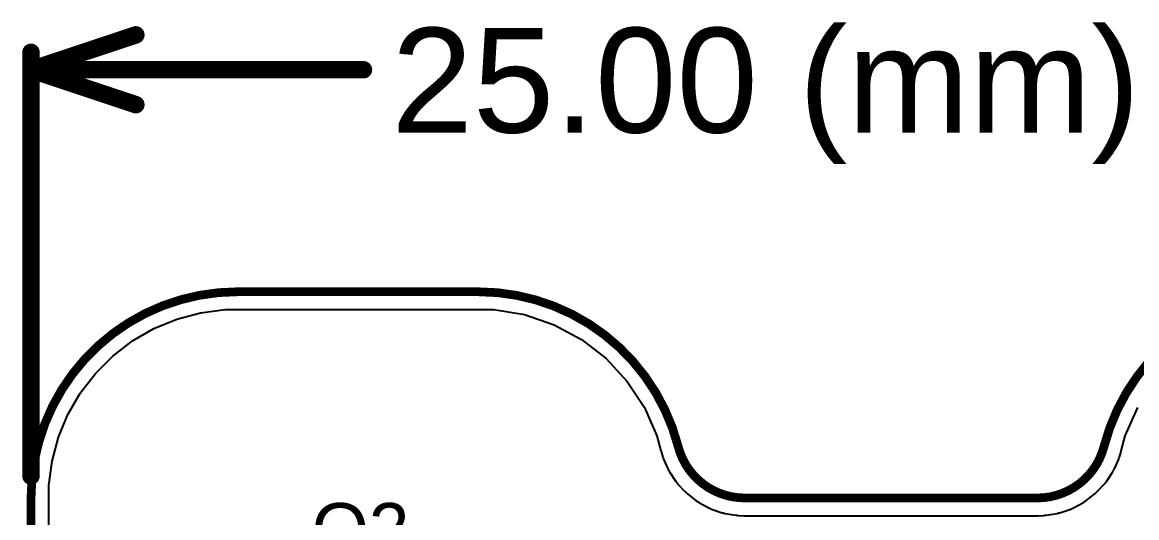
# Model space of a CAD drawing. Header units: inches. Extents: x -2.6 to 26.8, y -2.6 to 26.4.
# Drawn here: x -2.63 to 13.57, y 19.21 to 26.42 of the extents above; entities that cross this region are included whole.
import ezdxf

# ---------------------------------------------------------------- set-up
doc = ezdxf.new("R2010")
doc.units = ezdxf.units.IN
for name, color, linetype in [('Board Outline', 216, 'Continuous'), ('Bottom Layer', 5, 'Continuous'), ('Dimension', 6, 'Continuous'), ('Top Overlay', 2, 'Continuous')]:
    doc.layers.add(name, color=color, linetype=linetype)
doc.styles.add('Arial', font='', dxfattribs={"height": 0.2})
doc.styles.get('Arial').set_extended_font_data('Arial')

msp = doc.modelspace()

# ---------------------------------------------------------------- linework, layer by layer
at = {"layer": 'Board Outline'}
for points in [[(-2.5, 19.5, 0.127, 0.127, -0.414214), (0.5, 22.5, 0.127, 0.127, 0)], [(0.5, 22.5, 0.127, 0.127, 0), (4, 22.5, 0.127, 0.127, 0)], [(4, 22.5, 0.127, 0.127, -0.341999), (6.905, 20.25, 0.127, 0.127, 0)], [(13.095, 20.25, 0.127, 0.127, -0.341999), (16, 22.5, 0.127, 0.127, 0)], [(7.873, 19.5, 0.127, 0.127, -0.341999), (6.905, 20.25, 0.127, 0.127, 0)], [(13.095, 20.25, 0.127, 0.127, -0.341999), (12.127, 19.5, 0.127, 0.127, 0)], [(-2.5, 0.5, 0.127, 0.127, 0), (-2.5, 19.5, 0.127, 0.127, 0)], [(7.873, 19.5, 0.127, 0.127, 0), (12.127, 19.5, 0.127, 0.127, 0)]]:
    msp.add_lwpolyline(points, format="xyseb", dxfattribs=at)
for points in [[(0.468, 22.5, 0.0635, 0.0635, 1), (0.532, 22.5, 0.0635, 0.0635, 1)], [(0.468, 22.5, 0.0635, 0.0635, 1), (0.532, 22.5, 0.0635, 0.0635, 1)], [(3.968, 22.5, 0.0635, 0.0635, 1), (4.032, 22.5, 0.0635, 0.0635, 1)], [(3.968, 22.5, 0.0635, 0.0635, 1), (4.032, 22.5, 0.0635, 0.0635, 1)], [(6.873, 20.25, 0.0635, 0.0635, 1), (6.936, 20.25, 0.0635, 0.0635, 1)], [(6.873, 20.25, 0.0635, 0.0635, 1), (6.936, 20.25, 0.0635, 0.0635, 1)], [(13.064, 20.25, 0.0635, 0.0635, 1), (13.127, 20.25, 0.0635, 0.0635, 1)], [(13.064, 20.25, 0.0635, 0.0635, 1), (13.127, 20.25, 0.0635, 0.0635, 1)], [(-2.532, 19.5, 0.0635, 0.0635, 1), (-2.468, 19.5, 0.0635, 0.0635, 1)], [(-2.532, 19.5, 0.0635, 0.0635, 1), (-2.468, 19.5, 0.0635, 0.0635, 1)], [(7.841, 19.5, 0.0635, 0.0635, 1), (7.905, 19.5, 0.0635, 0.0635, 1)], [(7.841, 19.5, 0.0635, 0.0635, 1), (7.905, 19.5, 0.0635, 0.0635, 1)], [(12.095, 19.5, 0.0635, 0.0635, 1), (12.159, 19.5, 0.0635, 0.0635, 1)], [(12.095, 19.5, 0.0635, 0.0635, 1), (12.159, 19.5, 0.0635, 0.0635, 1)]]:
    msp.add_lwpolyline(points, format="xyseb", close=True, dxfattribs=at)
at = {"layer": 'Bottom Layer'}
for p, q in [((-0.383, 22.101), (-0.036, 22.194)), ((-0.036, 22.194), (0.32, 22.241)), ((0.32, 22.241), (0.5, 22.241)), ((0.5, 22.241), (4, 22.241)), ((4, 22.241), (4, 22.241)), ((4, 22.241), (4, 22.241)), ((4, 22.241), (4.226, 22.241)), ((4.226, 22.241), (4.673, 22.167)), ((-0.715, 21.964), (-0.383, 22.101)), ((4.673, 22.167), (5.101, 22.02)), ((-1.026, 21.784), (-0.715, 21.964)), ((5.101, 22.02), (5.5, 21.806)), ((-1.311, 21.565), (-1.026, 21.784)), ((5.5, 21.806), (5.857, 21.528)), ((-1.565, 21.311), (-1.311, 21.565)), ((5.857, 21.528), (6.165, 21.196)), ((-1.784, 21.026), (-1.565, 21.311)), ((6.165, 21.196), (6.414, 20.818)), ((-1.964, 20.715), (-1.784, 21.026)), ((6.414, 20.818), (6.597, 20.404)), ((13.403, 20.404), (13.586, 20.818)), ((-2.101, 20.383), (-1.964, 20.715)), ((-2.194, 20.036), (-2.101, 20.383)), ((6.597, 20.404), (6.654, 20.185)), ((13.346, 20.185), (13.403, 20.404)), ((6.654, 20.185), (6.656, 20.18)), ((6.656, 20.18), (6.657, 20.175)), ((6.657, 20.175), (6.681, 20.096)), ((6.681, 20.096), (6.688, 20.082)), ((13.312, 20.082), (13.319, 20.096)), ((13.319, 20.096), (13.343, 20.175)), ((13.343, 20.175), (13.344, 20.18)), ((13.344, 20.18), (13.346, 20.185)), ((-2.241, 19.68), (-2.194, 20.036)), ((6.688, 20.082), (6.692, 20.066)), ((6.692, 20.066), (6.759, 19.916)), ((13.241, 19.916), (13.308, 20.066)), ((13.308, 20.066), (13.312, 20.082)), ((6.759, 19.916), (6.771, 19.898)), ((6.771, 19.898), (6.779, 19.878)), ((6.779, 19.878), (6.87, 19.741)), ((13.13, 19.741), (13.221, 19.878)), ((13.221, 19.878), (13.229, 19.898)), ((13.229, 19.898), (13.241, 19.916)), ((-2.241, 19.5), (-2.241, 19.68)), ((6.87, 19.741), (6.885, 19.726)), ((6.885, 19.726), (6.896, 19.707)), ((6.896, 19.707), (7.008, 19.587)), ((12.992, 19.587), (13.104, 19.707)), ((13.104, 19.707), (13.115, 19.726)), ((13.115, 19.726), (13.13, 19.741)), ((-2.241, 8.163), (-2.241, 19.5)), ((7.008, 19.587), (7.025, 19.574)), ((7.025, 19.574), (7.039, 19.558)), ((7.039, 19.558), (7.169, 19.457)), ((7.169, 19.457), (7.188, 19.447)), ((7.188, 19.447), (7.205, 19.434)), ((12.795, 19.434), (12.812, 19.447)), ((12.812, 19.447), (12.831, 19.457)), ((12.831, 19.457), (12.961, 19.558)), ((12.961, 19.558), (12.975, 19.574)), ((12.975, 19.574), (12.992, 19.587)), ((7.205, 19.434), (7.35, 19.356)), ((7.35, 19.356), (7.37, 19.349)), ((7.37, 19.349), (7.389, 19.339)), ((7.389, 19.339), (7.545, 19.285)), ((7.545, 19.285), (7.566, 19.283)), ((7.566, 19.283), (7.586, 19.275)), ((7.586, 19.275), (7.748, 19.248)), ((12.252, 19.248), (12.414, 19.275)), ((12.414, 19.275), (12.434, 19.283)), ((12.434, 19.283), (12.455, 19.285)), ((12.455, 19.285), (12.611, 19.339)), ((12.611, 19.339), (12.63, 19.349)), ((12.63, 19.349), (12.65, 19.356)), ((12.65, 19.356), (12.795, 19.434)), ((7.748, 19.248), (7.764, 19.248)), ((7.764, 19.248), (7.78, 19.245)), ((7.78, 19.245), (7.862, 19.241)), ((7.862, 19.241), (7.868, 19.242)), ((7.868, 19.242), (7.873, 19.241)), ((7.873, 19.241), (12.127, 19.241)), ((12.127, 19.241), (12.132, 19.242)), ((12.132, 19.242), (12.138, 19.241)), ((12.138, 19.241), (12.22, 19.245)), ((12.22, 19.245), (12.236, 19.248)), ((12.236, 19.248), (12.252, 19.248))]:
    msp.add_line(p, q, dxfattribs=at)
at = {"layer": 'Dimension'}
for points in [[(-2.5, 25.73, 0.254, 0.254, 0), (-0.976, 26.238, 0.254, 0.254, 0)], [(-2.5, 19.818, 0.254, 0.254, 0), (-2.5, 25.984, 0.254, 0.254, 0)], [(-2.5, 25.73, 0.254, 0.254, 0), (2.331, 25.73, 0.254, 0.254, 0)], [(-2.5, 25.73, 0.254, 0.254, 0), (-0.976, 25.222, 0.254, 0.254, 0)]]:
    msp.add_lwpolyline(points, format="xyseb", dxfattribs=at)
for points in [[(-1.04, 26.238, 0.127, 0.127, 1), (-0.913, 26.238, 0.127, 0.127, 1)], [(-2.564, 25.984, 0.127, 0.127, 1), (-2.437, 25.984, 0.127, 0.127, 1)], [(-2.564, 25.73, 0.127, 0.127, 1), (-2.437, 25.73, 0.127, 0.127, 1)], [(-2.564, 25.73, 0.127, 0.127, 1), (-2.437, 25.73, 0.127, 0.127, 1)], [(-2.564, 25.73, 0.127, 0.127, 1), (-2.437, 25.73, 0.127, 0.127, 1)], [(2.268, 25.73, 0.127, 0.127, 1), (2.395, 25.73, 0.127, 0.127, 1)], [(-1.04, 25.222, 0.127, 0.127, 1), (-0.913, 25.222, 0.127, 0.127, 1)], [(-2.564, 19.818, 0.127, 0.127, 1), (-2.437, 19.818, 0.127, 0.127, 1)]]:
    msp.add_lwpolyline(points, format="xyseb", close=True, dxfattribs=at)

# ---------------------------------------------------------------- texts
at = {"layer": 'Dimension', "style": 'Arial'}
msp.add_text('25.00 (mm)', height=1.524, dxfattribs=at).set_placement((2.738, 24.816))
at = {"layer": 'Top Overlay', "style": 'Arial'}
msp.add_text('Q2', height=0.762, dxfattribs=at).set_placement((1.58, 18.664))

doc.saveas('drawing.dxf')
